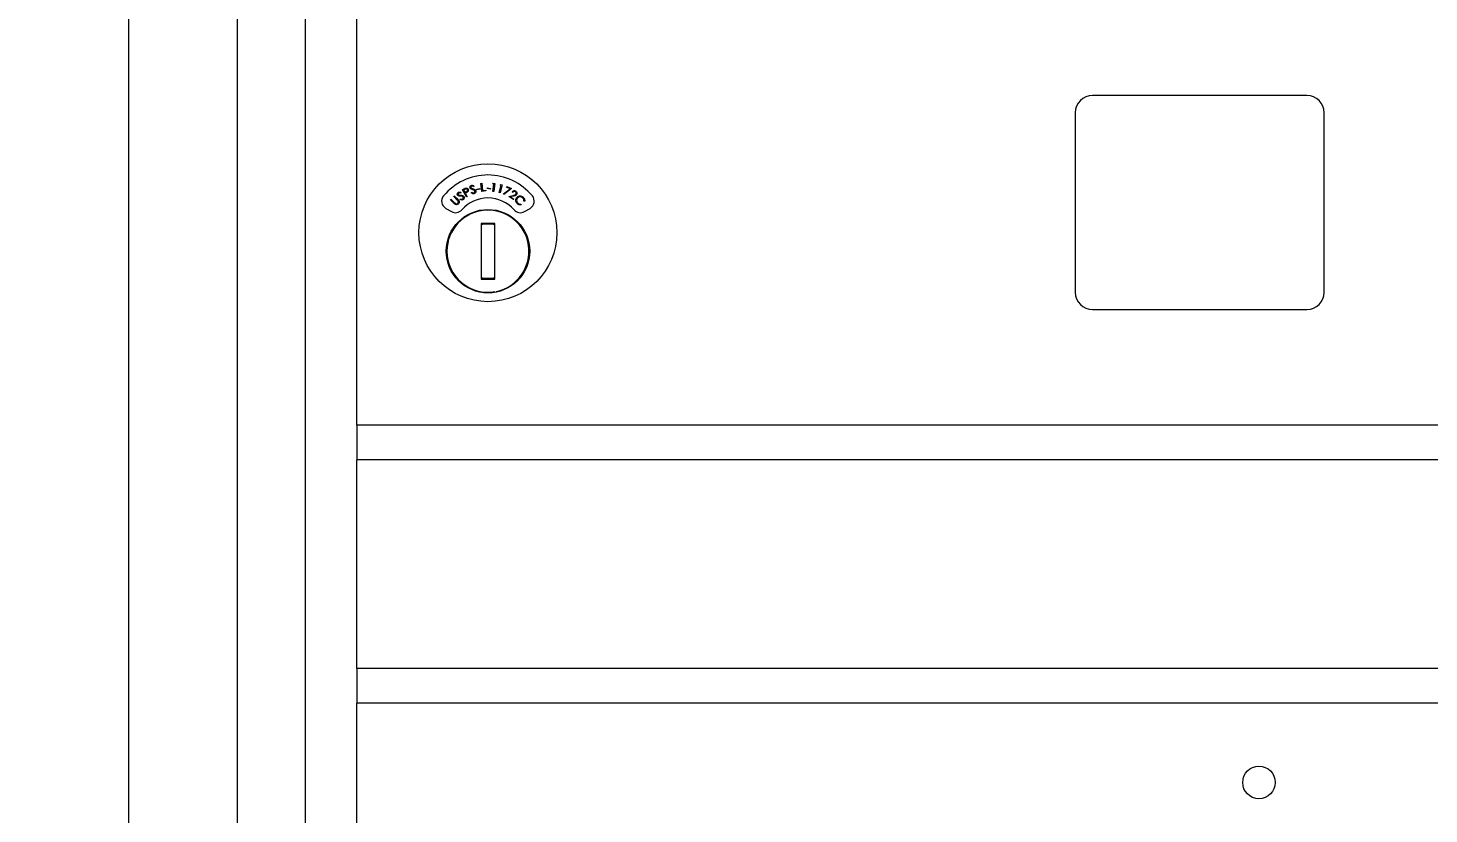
# Model space of a CAD drawing. Header units: inches. Extents: x 26 to 204, y -167 to -88.
# Drawn here: x 41.51 to 51.59, y -114.01 to -108.36 of the extents above; entities that cross this region are included whole.
import ezdxf

# ---------------------------------------------------------------- set-up
doc = ezdxf.new("R2010")
doc.units = ezdxf.units.IN
doc.header["$MEASUREMENT"] = 0
doc.layers.add('DIM', color=179, linetype='Continuous', lineweight=30)
doc.layers.add('SLD-0', color=179, linetype='Continuous')
doc.styles.add('SLDTEXTSTYLE0', font='TXT', dxfattribs={"width": 0.821468})
doc.styles.add('SLDTEXTSTYLE7', font='TXT', dxfattribs={"width": 0.75})
doc.dimstyles.new('SLDDIMSTYLE0', dxfattribs={"dimtxt": 1.5, "dimasz": 0.13, "dimexe": 0, "dimexo": 0.0625, "dimgap": 0.375, "dimtad": 0, "dimtih": 1, "dimtoh": 1, "dimdec": 0, "dimrnd": 1e-09, "dimzin": 12, "dimdsep": 46, "dimtxsty": 'SLDTEXTSTYLE0', "dimblk1": 'NONE', "dimblk2": 'NONE', "dimsah": 1, "dimcen": 0.09, "dimadec": 0, "dimazin": 3, "dimtfac": 1, "dimtdec": 3, "dimtofl": 0, "dimtmove": 0, "dimatfit": 3, "dimldrblk": 'NONE', "dimfxl": 0, "dimfrac": 2, "dimtolj": 1, "dimtzin": 12, "dimarcsym": 0})

# ---------------------------------------------------------------- blocks, each defined once
blk = doc.blocks.new('_D_2')
at = {"layer": 'DIM'}
for p, q in [((44.043, -99.448), (28.429, -99.448)), ((29.554, -101.698), (29.554, -129.243)), ((29.554, -154.833), (29.554, -133.235)), ((50.744, -157.083), (28.429, -157.083))]:
    blk.add_line(p, q, dxfattribs=at)
for points in [[(29.179, -101.698), (29.929, -101.698), (29.554, -99.448)], [(29.179, -154.833), (29.929, -154.833), (29.554, -157.083)]]:
    blk.add_solid(points, dxfattribs=at)
at = {"layer": 'DIM', "insert": (26.257, -130.35), "char_height": 1.5, "attachment_point": 1, "style": 'SLDTEXTSTYLE7'}
blk.add_mtext('57 5/8"', dxfattribs=at)
blk = doc.blocks.new('_NONE')

msp = doc.modelspace()

# ---------------------------------------------------------------- linework, layer by layer
at = {"layer": 'SLD-0', "color": 179, "linetype": 'Continuous', "lineweight": 15}
for p, q in [((42.236, -96.693), (42.236, -127.843)), ((43.02, -127.843), (43.02, -96.693)), ((43.509, -127.343), (43.509, -97.093)), ((43.879, -111.218), (43.879, -107.964)), ((50.709, -108.848), (49.169, -108.848)), ((49.044, -108.973), (49.044, -110.263)), ((50.834, -110.263), (50.834, -108.973)), ((44.77, -109.48), (44.776, -109.479)), ((44.777, -109.539), (44.77, -109.48)), ((44.776, -109.479), (44.782, -109.532)), ((44.854, -109.484), (44.859, -109.478)), ((44.864, -109.485), (44.854, -109.484)), ((44.857, -109.538), (44.864, -109.485)), ((44.859, -109.478), (44.87, -109.48)), ((44.87, -109.48), (44.863, -109.539)), ((44.902, -109.547), (44.917, -109.495)), ((44.908, -109.493), (44.913, -109.488)), ((44.924, -109.491), (44.908, -109.549)), ((44.917, -109.495), (44.908, -109.493)), ((44.913, -109.488), (44.924, -109.491)), ((44.551, -109.598), (44.555, -109.594)), ((44.555, -109.594), (44.581, -109.619)), ((44.575, -109.575), (44.579, -109.57)), ((44.6, -109.6), (44.575, -109.575)), ((44.579, -109.57), (44.604, -109.595)), ((44.621, -109.597), (44.623, -109.591)), ((44.625, -109.544), (44.624, -109.55)), ((44.638, -109.526), (44.648, -109.52)), ((44.666, -109.578), (44.638, -109.526)), ((44.655, -109.523), (44.646, -109.528)), ((44.646, -109.528), (44.656, -109.546)), ((44.656, -109.546), (44.665, -109.541)), ((44.662, -109.549), (44.658, -109.551)), ((44.658, -109.551), (44.672, -109.576)), ((44.672, -109.576), (44.666, -109.578)), ((44.701, -109.548), (44.705, -109.544)), ((44.72, -109.499), (44.716, -109.504)), ((44.74, -109.521), (44.762, -109.516)), ((44.741, -109.526), (44.74, -109.521)), ((44.763, -109.521), (44.741, -109.526)), ((44.762, -109.516), (44.763, -109.521)), ((44.806, -109.535), (44.777, -109.539)), ((44.782, -109.532), (44.805, -109.529)), ((44.805, -109.529), (44.806, -109.535)), ((44.816, -109.517), (44.817, -109.512)), ((44.838, -109.523), (44.816, -109.517)), ((44.817, -109.512), (44.839, -109.518)), ((44.839, -109.518), (44.838, -109.523)), ((44.863, -109.539), (44.857, -109.538)), ((44.908, -109.549), (44.902, -109.547)), ((44.933, -109.556), (44.98, -109.52)), ((44.936, -109.56), (44.933, -109.556)), ((44.991, -109.518), (44.936, -109.56)), ((44.954, -109.507), (44.956, -109.502)), ((44.98, -109.52), (44.954, -109.507)), ((44.956, -109.502), (44.991, -109.518)), ((44.97, -109.575), (45.003, -109.567)), ((45.004, -109.597), (44.97, -109.575)), ((45.005, -109.572), (44.984, -109.577)), ((44.984, -109.577), (45.007, -109.593)), ((44.999, -109.545), (44.994, -109.542)), ((45.007, -109.593), (45.004, -109.597)), ((44.518, -109.66), (44.558, -109.683)), ((44.577, -109.624), (44.551, -109.598)), ((45.058, -109.629), (45.059, -109.635)), ((45.085, -109.608), (45.079, -109.607)), ((45.084, -109.683), (45.124, -109.66)), ((44.871, -109.768), (44.771, -109.768)), ((44.771, -109.768), (44.771, -110.168)), ((44.771, -109.771), (44.786, -109.768)), ((44.856, -109.768), (44.871, -109.771)), ((44.871, -110.168), (44.871, -109.768)), ((44.786, -110.168), (44.771, -110.165)), ((44.771, -110.168), (44.871, -110.168)), ((44.871, -110.165), (44.856, -110.168)), ((49.169, -110.388), (50.709, -110.388)), ((56.764, -111.218), (43.879, -111.218)), ((43.879, -111.218), (43.879, -111.233)), ((43.879, -111.233), (43.879, -111.453)), ((43.879, -111.453), (43.879, -111.468)), ((56.764, -111.468), (43.879, -111.468)), ((43.879, -112.968), (43.879, -111.468)), ((56.764, -112.968), (43.879, -112.968)), ((43.879, -112.968), (43.879, -112.983)), ((43.879, -112.983), (43.879, -113.203)), ((43.879, -113.203), (43.879, -113.218)), ((56.764, -113.218), (43.879, -113.218)), ((43.879, -126.968), (43.879, -113.218))]:
    msp.add_line(p, q, dxfattribs=at)
for centre, radius in [((44.821, -109.835), 0.496), ((44.821, -109.968), 0.3), ((50.365, -113.788), 0.117)]:
    msp.add_circle(centre, radius, dxfattribs=at)
for centre, radius, start, end in [((49.169, -108.973), 0.125, 90, 180), ((50.709, -108.973), 0.125, 0, 90), ((44.821, -109.835), 0.415, 39.7305, 140.2695), ((44.548, -109.608), 0.06, 140.2695, 240), ((44.821, -109.835), 0.25, 41.1599, 138.8401), ((45.094, -109.608), 0.06, 300, 39.7305), ((44.821, -109.968), 0.295, 281.7353, 180), ((44.588, -109.631), 0.06, 240, 318.8401), ((45.054, -109.631), 0.06, 221.1599, 300), ((44.821, -109.968), 0.195, 75.1428, 104.8572), ((44.821, -109.968), 0.295, 180, 279.7583), ((44.821, -109.968), 0.195, 255.1428, 284.8572), ((49.169, -110.263), 0.125, 180, 270), ((50.709, -110.263), 0.125, 270, 0)]:
    msp.add_arc(centre, radius, start, end, dxfattribs=at)
for points, knots in [([(44.693, -109.513), (44.692, -109.511), (44.691, -109.507), (44.694, -109.501), (44.697, -109.497), (44.7, -109.496), (44.702, -109.495)], [0, 0, 0, 0, 0.279597, 0.558853, 0.779385, 1, 1, 1, 1]), ([(44.702, -109.495), (44.704, -109.494), (44.708, -109.494), (44.713, -109.495), (44.716, -109.497), (44.719, -109.498), (44.72, -109.499)], [0, 0, 0, 0, 0.338847, 0.558914, 0.77938, 1, 1, 1, 1]), ([(44.603, -109.565), (44.602, -109.563), (44.6, -109.56), (44.601, -109.554), (44.603, -109.549), (44.606, -109.547), (44.607, -109.546)], [0, 0, 0, 0, 0.279618, 0.558961, 0.77945, 1, 1, 1, 1]), ([(44.611, -109.571), (44.609, -109.57), (44.606, -109.569), (44.604, -109.566), (44.603, -109.565)], [0, 0, 0, 0, 0.55973, 1, 1, 1, 1]), ([(44.604, -109.595), (44.607, -109.598), (44.612, -109.603), (44.615, -109.612), (44.614, -109.62), (44.611, -109.625), (44.609, -109.627)], [0, 0, 0, 0, 0.281637, 0.559878, 0.779901, 1, 1, 1, 1]), ([(44.607, -109.546), (44.609, -109.544), (44.612, -109.543), (44.617, -109.542), (44.621, -109.543), (44.624, -109.544), (44.625, -109.544)], [0, 0, 0, 0, 0.3388372, 0.5589385, 0.7793865, 1, 1, 1, 1]), ([(44.61, -109.551), (44.61, -109.551), (44.608, -109.553), (44.607, -109.556), (44.607, -109.559), (44.608, -109.561), (44.608, -109.562)], [0, 0, 0, 0, 0.280131, 0.559545, 0.779732, 1, 1, 1, 1]), ([(44.608, -109.562), (44.609, -109.563), (44.611, -109.565), (44.614, -109.565), (44.616, -109.566)], [0, 0, 0, 0, 0.557615, 1, 1, 1, 1]), ([(44.624, -109.55), (44.622, -109.55), (44.62, -109.549), (44.616, -109.549), (44.613, -109.549), (44.611, -109.55), (44.61, -109.551)], [0, 0, 0, 0, 0.340484, 0.560557, 0.78023, 1, 1, 1, 1]), ([(44.623, -109.572), (44.621, -109.572), (44.617, -109.572), (44.613, -109.571), (44.611, -109.571)], [0, 0, 0, 0, 0.5604522, 1, 1, 1, 1]), ([(44.616, -109.566), (44.618, -109.566), (44.621, -109.566), (44.624, -109.566), (44.625, -109.566)], [0, 0, 0, 0, 0.559926, 1, 1, 1, 1]), ([(44.643, -109.597), (44.641, -109.598), (44.637, -109.6), (44.629, -109.6), (44.624, -109.598), (44.621, -109.597)], [0, 0, 0, 0, 0.27998, 0.559804, 1, 1, 1, 1]), ([(44.637, -109.574), (44.635, -109.573), (44.63, -109.572), (44.625, -109.572), (44.623, -109.572)], [0, 0, 0, 0, 0.55951, 1, 1, 1, 1]), ([(44.623, -109.591), (44.626, -109.593), (44.63, -109.594), (44.636, -109.594), (44.638, -109.593), (44.639, -109.592)], [0, 0, 0, 0, 0.559527, 0.779956, 1, 1, 1, 1]), ([(44.625, -109.566), (44.628, -109.566), (44.633, -109.566), (44.639, -109.568), (44.644, -109.57), (44.646, -109.573), (44.648, -109.574)], [0, 0, 0, 0, 0.340566, 0.560777, 0.780645, 1, 1, 1, 1]), ([(44.642, -109.578), (44.642, -109.577), (44.64, -109.575), (44.638, -109.574), (44.637, -109.574)], [0, 0, 0, 0, 0.559346, 1, 1, 1, 1]), ([(44.639, -109.592), (44.64, -109.591), (44.643, -109.589), (44.644, -109.585), (44.644, -109.581), (44.643, -109.579), (44.642, -109.578)], [0, 0, 0, 0, 0.279976, 0.559751, 0.779917, 1, 1, 1, 1]), ([(44.648, -109.574), (44.649, -109.576), (44.651, -109.58), (44.65, -109.587), (44.647, -109.593), (44.645, -109.596), (44.643, -109.597)], [0, 0, 0, 0, 0.27918, 0.559107, 0.779427, 1, 1, 1, 1]), ([(44.648, -109.52), (44.651, -109.519), (44.655, -109.517), (44.659, -109.515), (44.661, -109.514)], [0, 0, 0, 0, 0.560251, 1, 1, 1, 1]), ([(44.673, -109.525), (44.672, -109.524), (44.671, -109.522), (44.667, -109.52), (44.662, -109.52), (44.658, -109.522), (44.655, -109.523)], [0, 0, 0, 0, 0.186707, 0.373486, 0.559989, 1, 1, 1, 1]), ([(44.661, -109.514), (44.663, -109.514), (44.667, -109.513), (44.672, -109.515), (44.676, -109.518), (44.677, -109.521), (44.678, -109.522)], [0, 0, 0, 0, 0.279805, 0.55943, 0.77952, 1, 1, 1, 1]), ([(44.675, -109.541), (44.673, -109.543), (44.669, -109.546), (44.664, -109.548), (44.662, -109.549)], [0, 0, 0, 0, 0.559697, 1, 1, 1, 1]), ([(44.665, -109.541), (44.668, -109.54), (44.672, -109.537), (44.674, -109.533), (44.674, -109.529), (44.673, -109.527), (44.673, -109.525)], [0, 0, 0, 0, 0.499098, 0.624853, 0.750587, 1, 1, 1, 1]), ([(44.678, -109.522), (44.679, -109.524), (44.681, -109.527), (44.68, -109.533), (44.678, -109.538), (44.676, -109.54), (44.675, -109.541)], [0, 0, 0, 0, 0.280087, 0.559257, 0.779479, 1, 1, 1, 1]), ([(44.699, -109.52), (44.697, -109.519), (44.695, -109.517), (44.693, -109.514), (44.693, -109.513)], [0, 0, 0, 0, 0.5596409, 1, 1, 1, 1]), ([(44.704, -109.501), (44.703, -109.501), (44.701, -109.502), (44.699, -109.505), (44.698, -109.508), (44.698, -109.51), (44.699, -109.511)], [0, 0, 0, 0, 0.280162, 0.559674, 0.779857, 1, 1, 1, 1]), ([(44.699, -109.511), (44.699, -109.512), (44.701, -109.515), (44.703, -109.516), (44.705, -109.517)], [0, 0, 0, 0, 0.557558, 1, 1, 1, 1]), ([(44.71, -109.525), (44.708, -109.524), (44.704, -109.523), (44.7, -109.521), (44.699, -109.52)], [0, 0, 0, 0, 0.560437, 1, 1, 1, 1]), ([(44.722, -109.554), (44.72, -109.555), (44.716, -109.556), (44.708, -109.554), (44.704, -109.55), (44.701, -109.548)], [0, 0, 0, 0, 0.280072, 0.559891, 1, 1, 1, 1]), ([(44.716, -109.504), (44.715, -109.503), (44.713, -109.502), (44.71, -109.5), (44.707, -109.5), (44.705, -109.501), (44.704, -109.501)], [0, 0, 0, 0, 0.340484, 0.5606, 0.780261, 1, 1, 1, 1]), ([(44.705, -109.517), (44.706, -109.517), (44.709, -109.518), (44.712, -109.519), (44.714, -109.52)], [0, 0, 0, 0, 0.559931, 1, 1, 1, 1]), ([(44.705, -109.544), (44.707, -109.546), (44.711, -109.548), (44.716, -109.55), (44.719, -109.549), (44.72, -109.549)], [0, 0, 0, 0, 0.559524, 0.77991, 1, 1, 1, 1]), ([(44.723, -109.531), (44.721, -109.53), (44.717, -109.527), (44.712, -109.526), (44.71, -109.525)], [0, 0, 0, 0, 0.5595033, 1, 1, 1, 1]), ([(44.714, -109.52), (44.716, -109.521), (44.721, -109.522), (44.726, -109.525), (44.731, -109.529), (44.732, -109.532), (44.733, -109.533)], [0, 0, 0, 0, 0.340596, 0.56085, 0.780675, 1, 1, 1, 1]), ([(44.72, -109.549), (44.721, -109.548), (44.724, -109.547), (44.727, -109.543), (44.728, -109.539), (44.727, -109.537), (44.727, -109.536)], [0, 0, 0, 0, 0.279999, 0.559741, 0.779982, 1, 1, 1, 1]), ([(44.733, -109.533), (44.733, -109.536), (44.734, -109.541), (44.732, -109.547), (44.727, -109.552), (44.724, -109.553), (44.722, -109.554)], [0, 0, 0, 0, 0.27917, 0.559128, 0.779463, 1, 1, 1, 1]), ([(44.727, -109.536), (44.726, -109.535), (44.725, -109.533), (44.724, -109.531), (44.723, -109.531)], [0, 0, 0, 0, 0.559129, 1, 1, 1, 1]), ([(44.994, -109.542), (44.996, -109.539), (45, -109.535), (45.008, -109.532), (45.016, -109.532), (45.02, -109.535), (45.022, -109.536)], [0, 0, 0, 0, 0.2799936, 0.5594958, 0.7796395, 1, 1, 1, 1]), ([(45.018, -109.54), (45.016, -109.539), (45.013, -109.537), (45.007, -109.538), (45.002, -109.541), (45, -109.543), (44.999, -109.545)], [0, 0, 0, 0, 0.279425, 0.558626, 0.779041, 1, 1, 1, 1]), ([(45.003, -109.567), (45.005, -109.566), (45.009, -109.565), (45.015, -109.564), (45.019, -109.562), (45.021, -109.559), (45.022, -109.558)], [0, 0, 0, 0, 0.34052, 0.560819, 0.780537, 1, 1, 1, 1]), ([(45.027, -109.561), (45.025, -109.563), (45.022, -109.567), (45.016, -109.569), (45.011, -109.571), (45.007, -109.572), (45.005, -109.572)], [0, 0, 0, 0, 0.338465, 0.558784, 0.779375, 1, 1, 1, 1]), ([(45.022, -109.558), (45.023, -109.556), (45.025, -109.553), (45.024, -109.547), (45.022, -109.543), (45.019, -109.541), (45.018, -109.54)], [0, 0, 0, 0, 0.279235, 0.559079, 0.77942, 1, 1, 1, 1]), ([(45.021, -109.601), (45.022, -109.597), (45.023, -109.589), (45.028, -109.583), (45.03, -109.58)], [0, 0, 0, 0, 0.5590201, 1, 1, 1, 1]), ([(45.022, -109.536), (45.024, -109.537), (45.028, -109.541), (45.03, -109.548), (45.03, -109.555), (45.028, -109.559), (45.027, -109.561)], [0, 0, 0, 0, 0.279949, 0.559289, 0.779645, 1, 1, 1, 1]), ([(45.035, -109.585), (45.032, -109.588), (45.027, -109.594), (45.027, -109.605), (45.03, -109.615), (45.034, -109.62), (45.036, -109.622)], [0, 0, 0, 0, 0.279585, 0.559066, 0.77937, 1, 1, 1, 1]), ([(45.03, -109.58), (45.034, -109.577), (45.041, -109.571), (45.055, -109.57), (45.067, -109.573), (45.072, -109.578), (45.075, -109.58)], [0, 0, 0, 0, 0.279477, 0.559077, 0.77939, 1, 1, 1, 1]), ([(45.071, -109.585), (45.068, -109.582), (45.062, -109.578), (45.051, -109.576), (45.041, -109.579), (45.037, -109.583), (45.035, -109.585)], [0, 0, 0, 0, 0.279731, 0.559347, 0.779582, 1, 1, 1, 1]), ([(45.079, -109.607), (45.08, -109.604), (45.08, -109.6), (45.078, -109.593), (45.075, -109.589), (45.072, -109.586), (45.071, -109.585)], [0, 0, 0, 0, 0.339454, 0.559588, 0.779769, 1, 1, 1, 1]), ([(45.075, -109.58), (45.078, -109.583), (45.081, -109.587), (45.084, -109.594), (45.086, -109.601), (45.086, -109.605), (45.085, -109.608)], [0, 0, 0, 0, 0.33967, 0.559829, 0.779917, 1, 1, 1, 1]), ([(44.587, -109.632), (44.585, -109.63), (44.581, -109.628), (44.578, -109.625), (44.577, -109.624)], [0, 0, 0, 0, 0.559488, 1, 1, 1, 1]), ([(44.581, -109.619), (44.582, -109.62), (44.584, -109.622), (44.586, -109.624), (44.587, -109.625)], [0, 0, 0, 0, 0.5600999, 1, 1, 1, 1]), ([(44.587, -109.625), (44.588, -109.626), (44.592, -109.628), (44.599, -109.628), (44.602, -109.625), (44.605, -109.623)], [0, 0, 0, 0, 0.280991, 0.560906, 1, 1, 1, 1]), ([(44.609, -109.627), (44.607, -109.628), (44.604, -109.631), (44.598, -109.633), (44.592, -109.634), (44.588, -109.632), (44.587, -109.632)], [0, 0, 0, 0, 0.2802976, 0.5600299, 0.7800846, 1, 1, 1, 1]), ([(44.607, -109.607), (44.605, -109.605), (44.604, -109.603), (44.601, -109.601), (44.6, -109.6)], [0, 0, 0, 0, 0.559619, 1, 1, 1, 1]), ([(44.605, -109.623), (44.606, -109.622), (44.608, -109.619), (44.609, -109.614), (44.608, -109.61), (44.607, -109.608), (44.607, -109.607)], [0, 0, 0, 0, 0.2796838, 0.5594143, 0.7795851, 1, 1, 1, 1]), ([(45.032, -109.626), (45.029, -109.623), (45.026, -109.62), (45.023, -109.613), (45.021, -109.607), (45.021, -109.603), (45.021, -109.601)], [0, 0, 0, 0, 0.339826, 0.559905, 0.779938, 1, 1, 1, 1]), ([(45.059, -109.635), (45.055, -109.635), (45.05, -109.636), (45.042, -109.633), (45.036, -109.63), (45.033, -109.627), (45.032, -109.626)], [0, 0, 0, 0, 0.3392808, 0.5594587, 0.7796873, 1, 1, 1, 1]), ([(45.036, -109.622), (45.039, -109.625), (45.046, -109.63), (45.054, -109.629), (45.058, -109.629)], [0, 0, 0, 0, 0.558752, 1, 1, 1, 1])]:
    msp.add_open_spline(points, degree=3, knots=knots, dxfattribs=at)

# ---------------------------------------------------------------- dimensions: what is measured, and where the dimension line sits
at = {"layer": 'DIM'}
dim = msp.add_linear_dim(base=(29.554, -157.083), p1=(44.793, -99.448), p2=(51.494, -157.083), angle=90, text='57 5/8""', dimstyle='SLDDIMSTYLE0', dxfattribs=at)
dim.commit()
dim.dimension.update_dxf_attribs({"geometry": '_D_2', "text_midpoint": (29.554, -131.239), "dimtype": 160})

doc.saveas('drawing.dxf')
